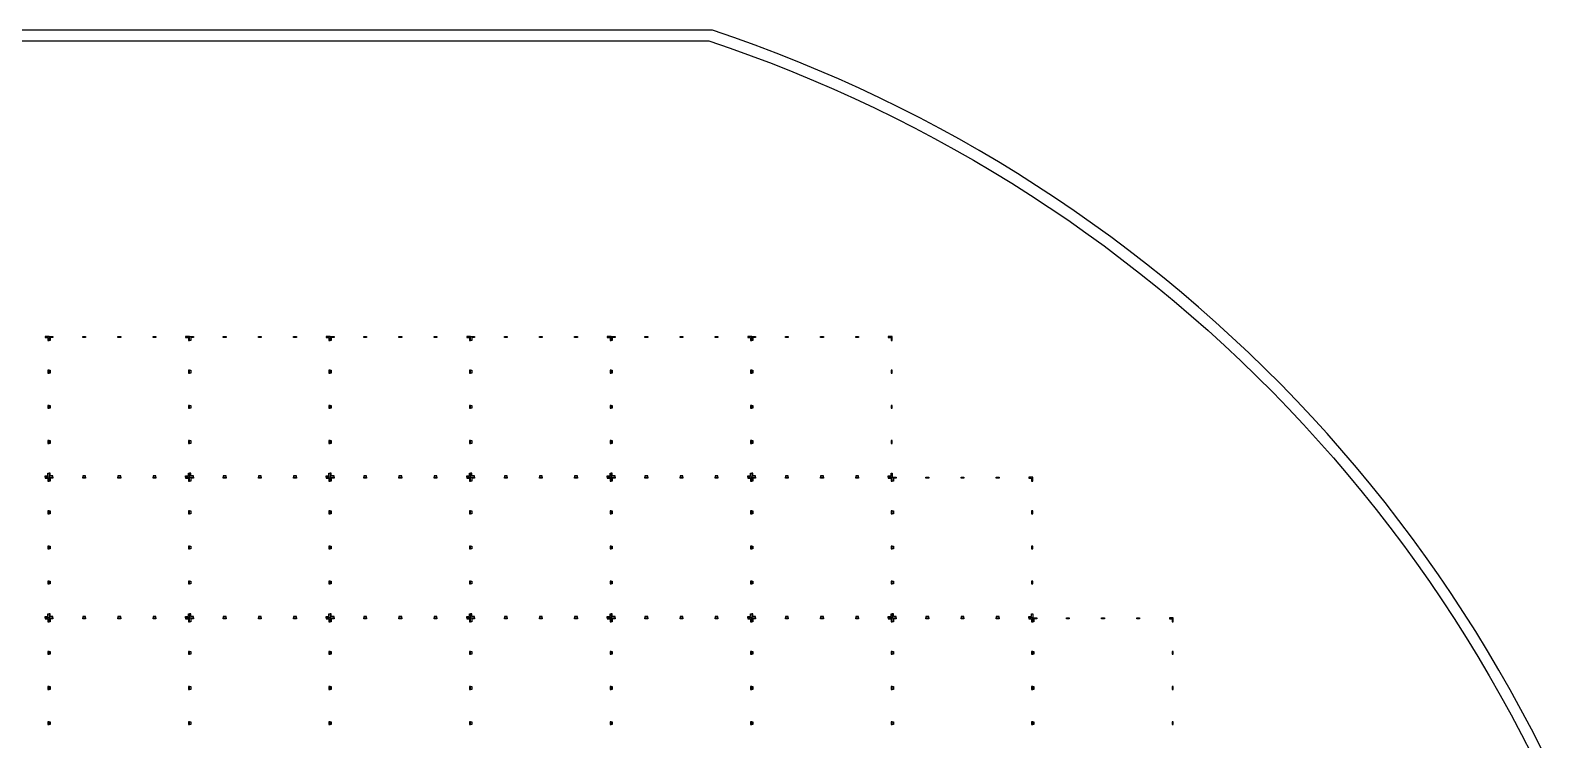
# Model space of a CAD drawing. Extents: x -25499 to 25499, y -25499 to 24195.
# Drawn here: x -4085 to 22805, y 11581 to 24195 of the extents above; entities that cross this region are included whole.
import ezdxf

# ---------------------------------------------------------------- set-up
doc = ezdxf.new("R2010")
doc.units = 0

# ---------------------------------------------------------------- blocks, each defined once
blk = doc.blocks.new('CHIP181')
for points in [[(-250, 2250), (-180, 2250), (-180, 2230), (-230, 2230), (-230, 2180), (-250, 2180), (-250, 2250)], [(350, 2250), (400, 2250), (400, 2230), (350, 2230), (350, 2250)], [(975, 2250), (1025, 2250), (1025, 2230), (975, 2230), (975, 2250)], [(1600, 2250), (1650, 2250), (1650, 2230), (1600, 2230), (1600, 2250)], [(2250, 2250), (2180, 2250), (2180, 2230), (2230, 2230), (2230, 2180), (2250, 2180), (2250, 2250)], [(-250, 1600), (-250, 1650), (-230, 1650), (-230, 1600), (-250, 1600)], [(2250, 1600), (2250, 1650), (2230, 1650), (2230, 1600), (2250, 1600)], [(-250, 975), (-250, 1025), (-230, 1025), (-230, 975), (-250, 975)], [(2250, 975), (2250, 1025), (2230, 1025), (2230, 975), (2250, 975)], [(-250, 350), (-250, 400), (-230, 400), (-230, 350), (-250, 350)], [(2250, 350), (2250, 400), (2230, 400), (2230, 350), (2250, 350)], [(-250, -250), (-180, -250), (-180, -230), (-230, -230), (-230, -180), (-250, -180), (-250, -250)], [(350, -250), (400, -250), (400, -230), (350, -230), (350, -250)], [(975, -250), (1025, -250), (1025, -230), (975, -230), (975, -250)], [(1600, -250), (1650, -250), (1650, -230), (1600, -230), (1600, -250)], [(2250, -250), (2180, -250), (2180, -230), (2230, -230), (2230, -180), (2250, -180), (2250, -250)]]:
    blk.add_lwpolyline(points)
blk = doc.blocks.new('CHIP182')
for points in [[(-250, 2250), (-180, 2250), (-180, 2230), (-230, 2230), (-230, 2180), (-250, 2180), (-250, 2250)], [(350, 2250), (400, 2250), (400, 2230), (350, 2230), (350, 2250)], [(975, 2250), (1025, 2250), (1025, 2230), (975, 2230), (975, 2250)], [(1600, 2250), (1650, 2250), (1650, 2230), (1600, 2230), (1600, 2250)], [(2250, 2250), (2180, 2250), (2180, 2230), (2230, 2230), (2230, 2180), (2250, 2180), (2250, 2250)], [(-250, 1600), (-250, 1650), (-230, 1650), (-230, 1600), (-250, 1600)], [(2250, 1600), (2250, 1650), (2230, 1650), (2230, 1600), (2250, 1600)], [(-250, 975), (-250, 1025), (-230, 1025), (-230, 975), (-250, 975)], [(2250, 975), (2250, 1025), (2230, 1025), (2230, 975), (2250, 975)], [(-250, 350), (-250, 400), (-230, 400), (-230, 350), (-250, 350)], [(2250, 350), (2250, 400), (2230, 400), (2230, 350), (2250, 350)], [(-250, -250), (-180, -250), (-180, -230), (-230, -230), (-230, -180), (-250, -180), (-250, -250)], [(350, -250), (400, -250), (400, -230), (350, -230), (350, -250)], [(975, -250), (1025, -250), (1025, -230), (975, -230), (975, -250)], [(1600, -250), (1650, -250), (1650, -230), (1600, -230), (1600, -250)], [(2250, -250), (2180, -250), (2180, -230), (2230, -230), (2230, -180), (2250, -180), (2250, -250)]]:
    blk.add_lwpolyline(points)
blk = doc.blocks.new('CHIP183')
for points in [[(-250, 2250), (-180, 2250), (-180, 2230), (-230, 2230), (-230, 2180), (-250, 2180), (-250, 2250)], [(350, 2250), (400, 2250), (400, 2230), (350, 2230), (350, 2250)], [(975, 2250), (1025, 2250), (1025, 2230), (975, 2230), (975, 2250)], [(1600, 2250), (1650, 2250), (1650, 2230), (1600, 2230), (1600, 2250)], [(2250, 2250), (2180, 2250), (2180, 2230), (2230, 2230), (2230, 2180), (2250, 2180), (2250, 2250)], [(-250, 1600), (-250, 1650), (-230, 1650), (-230, 1600), (-250, 1600)], [(2250, 1600), (2250, 1650), (2230, 1650), (2230, 1600), (2250, 1600)], [(-250, 975), (-250, 1025), (-230, 1025), (-230, 975), (-250, 975)], [(2250, 975), (2250, 1025), (2230, 1025), (2230, 975), (2250, 975)], [(-250, 350), (-250, 400), (-230, 400), (-230, 350), (-250, 350)], [(2250, 350), (2250, 400), (2230, 400), (2230, 350), (2250, 350)], [(-250, -250), (-180, -250), (-180, -230), (-230, -230), (-230, -180), (-250, -180), (-250, -250)], [(350, -250), (400, -250), (400, -230), (350, -230), (350, -250)], [(975, -250), (1025, -250), (1025, -230), (975, -230), (975, -250)], [(1600, -250), (1650, -250), (1650, -230), (1600, -230), (1600, -250)], [(2250, -250), (2180, -250), (2180, -230), (2230, -230), (2230, -180), (2250, -180), (2250, -250)]]:
    blk.add_lwpolyline(points)
blk = doc.blocks.new('CHIP184')
for points in [[(-250, 2250), (-180, 2250), (-180, 2230), (-230, 2230), (-230, 2180), (-250, 2180), (-250, 2250)], [(350, 2250), (400, 2250), (400, 2230), (350, 2230), (350, 2250)], [(975, 2250), (1025, 2250), (1025, 2230), (975, 2230), (975, 2250)], [(1600, 2250), (1650, 2250), (1650, 2230), (1600, 2230), (1600, 2250)], [(2250, 2250), (2180, 2250), (2180, 2230), (2230, 2230), (2230, 2180), (2250, 2180), (2250, 2250)], [(-250, 1600), (-250, 1650), (-230, 1650), (-230, 1600), (-250, 1600)], [(2250, 1600), (2250, 1650), (2230, 1650), (2230, 1600), (2250, 1600)], [(-250, 975), (-250, 1025), (-230, 1025), (-230, 975), (-250, 975)], [(2250, 975), (2250, 1025), (2230, 1025), (2230, 975), (2250, 975)], [(-250, 350), (-250, 400), (-230, 400), (-230, 350), (-250, 350)], [(2250, 350), (2250, 400), (2230, 400), (2230, 350), (2250, 350)], [(-250, -250), (-180, -250), (-180, -230), (-230, -230), (-230, -180), (-250, -180), (-250, -250)], [(350, -250), (400, -250), (400, -230), (350, -230), (350, -250)], [(975, -250), (1025, -250), (1025, -230), (975, -230), (975, -250)], [(1600, -250), (1650, -250), (1650, -230), (1600, -230), (1600, -250)], [(2250, -250), (2180, -250), (2180, -230), (2230, -230), (2230, -180), (2250, -180), (2250, -250)]]:
    blk.add_lwpolyline(points)
blk = doc.blocks.new('CHIP185')
for points in [[(-250, 2250), (-180, 2250), (-180, 2230), (-230, 2230), (-230, 2180), (-250, 2180), (-250, 2250)], [(350, 2250), (400, 2250), (400, 2230), (350, 2230), (350, 2250)], [(975, 2250), (1025, 2250), (1025, 2230), (975, 2230), (975, 2250)], [(1600, 2250), (1650, 2250), (1650, 2230), (1600, 2230), (1600, 2250)], [(2250, 2250), (2180, 2250), (2180, 2230), (2230, 2230), (2230, 2180), (2250, 2180), (2250, 2250)], [(-250, 1600), (-250, 1650), (-230, 1650), (-230, 1600), (-250, 1600)], [(2250, 1600), (2250, 1650), (2230, 1650), (2230, 1600), (2250, 1600)], [(-250, 975), (-250, 1025), (-230, 1025), (-230, 975), (-250, 975)], [(2250, 975), (2250, 1025), (2230, 1025), (2230, 975), (2250, 975)], [(-250, 350), (-250, 400), (-230, 400), (-230, 350), (-250, 350)], [(2250, 350), (2250, 400), (2230, 400), (2230, 350), (2250, 350)], [(-250, -250), (-180, -250), (-180, -230), (-230, -230), (-230, -180), (-250, -180), (-250, -250)], [(350, -250), (400, -250), (400, -230), (350, -230), (350, -250)], [(975, -250), (1025, -250), (1025, -230), (975, -230), (975, -250)], [(1600, -250), (1650, -250), (1650, -230), (1600, -230), (1600, -250)], [(2250, -250), (2180, -250), (2180, -230), (2230, -230), (2230, -180), (2250, -180), (2250, -250)]]:
    blk.add_lwpolyline(points)
blk = doc.blocks.new('CHIP186')
for points in [[(-250, 2250), (-180, 2250), (-180, 2230), (-230, 2230), (-230, 2180), (-250, 2180), (-250, 2250)], [(350, 2250), (400, 2250), (400, 2230), (350, 2230), (350, 2250)], [(975, 2250), (1025, 2250), (1025, 2230), (975, 2230), (975, 2250)], [(1600, 2250), (1650, 2250), (1650, 2230), (1600, 2230), (1600, 2250)], [(2250, 2250), (2180, 2250), (2180, 2230), (2230, 2230), (2230, 2180), (2250, 2180), (2250, 2250)], [(-250, 1600), (-250, 1650), (-230, 1650), (-230, 1600), (-250, 1600)], [(2250, 1600), (2250, 1650), (2230, 1650), (2230, 1600), (2250, 1600)], [(-250, 975), (-250, 1025), (-230, 1025), (-230, 975), (-250, 975)], [(2250, 975), (2250, 1025), (2230, 1025), (2230, 975), (2250, 975)], [(-250, 350), (-250, 400), (-230, 400), (-230, 350), (-250, 350)], [(2250, 350), (2250, 400), (2230, 400), (2230, 350), (2250, 350)], [(-250, -250), (-180, -250), (-180, -230), (-230, -230), (-230, -180), (-250, -180), (-250, -250)], [(350, -250), (400, -250), (400, -230), (350, -230), (350, -250)], [(975, -250), (1025, -250), (1025, -230), (975, -230), (975, -250)], [(1600, -250), (1650, -250), (1650, -230), (1600, -230), (1600, -250)], [(2250, -250), (2180, -250), (2180, -230), (2230, -230), (2230, -180), (2250, -180), (2250, -250)]]:
    blk.add_lwpolyline(points)
blk = doc.blocks.new('CHIP187')
for points in [[(-250, 2250), (-180, 2250), (-180, 2230), (-230, 2230), (-230, 2180), (-250, 2180), (-250, 2250)], [(350, 2250), (400, 2250), (400, 2230), (350, 2230), (350, 2250)], [(975, 2250), (1025, 2250), (1025, 2230), (975, 2230), (975, 2250)], [(1600, 2250), (1650, 2250), (1650, 2230), (1600, 2230), (1600, 2250)], [(2250, 2250), (2180, 2250), (2180, 2230), (2230, 2230), (2230, 2180), (2250, 2180), (2250, 2250)], [(-250, 1600), (-250, 1650), (-230, 1650), (-230, 1600), (-250, 1600)], [(2250, 1600), (2250, 1650), (2230, 1650), (2230, 1600), (2250, 1600)], [(-250, 975), (-250, 1025), (-230, 1025), (-230, 975), (-250, 975)], [(2250, 975), (2250, 1025), (2230, 1025), (2230, 975), (2250, 975)], [(-250, 350), (-250, 400), (-230, 400), (-230, 350), (-250, 350)], [(2250, 350), (2250, 400), (2230, 400), (2230, 350), (2250, 350)], [(-250, -250), (-180, -250), (-180, -230), (-230, -230), (-230, -180), (-250, -180), (-250, -250)], [(350, -250), (400, -250), (400, -230), (350, -230), (350, -250)], [(975, -250), (1025, -250), (1025, -230), (975, -230), (975, -250)], [(1600, -250), (1650, -250), (1650, -230), (1600, -230), (1600, -250)], [(2250, -250), (2180, -250), (2180, -230), (2230, -230), (2230, -180), (2250, -180), (2250, -250)]]:
    blk.add_lwpolyline(points)
blk = doc.blocks.new('CHIP188')
for points in [[(-250, 2250), (-180, 2250), (-180, 2230), (-230, 2230), (-230, 2180), (-250, 2180), (-250, 2250)], [(350, 2250), (400, 2250), (400, 2230), (350, 2230), (350, 2250)], [(975, 2250), (1025, 2250), (1025, 2230), (975, 2230), (975, 2250)], [(1600, 2250), (1650, 2250), (1650, 2230), (1600, 2230), (1600, 2250)], [(2250, 2250), (2180, 2250), (2180, 2230), (2230, 2230), (2230, 2180), (2250, 2180), (2250, 2250)], [(-250, 1600), (-250, 1650), (-230, 1650), (-230, 1600), (-250, 1600)], [(2250, 1600), (2250, 1650), (2230, 1650), (2230, 1600), (2250, 1600)], [(-250, 975), (-250, 1025), (-230, 1025), (-230, 975), (-250, 975)], [(2250, 975), (2250, 1025), (2230, 1025), (2230, 975), (2250, 975)], [(-250, 350), (-250, 400), (-230, 400), (-230, 350), (-250, 350)], [(2250, 350), (2250, 400), (2230, 400), (2230, 350), (2250, 350)], [(-250, -250), (-180, -250), (-180, -230), (-230, -230), (-230, -180), (-250, -180), (-250, -250)], [(350, -250), (400, -250), (400, -230), (350, -230), (350, -250)], [(975, -250), (1025, -250), (1025, -230), (975, -230), (975, -250)], [(1600, -250), (1650, -250), (1650, -230), (1600, -230), (1600, -250)], [(2250, -250), (2180, -250), (2180, -230), (2230, -230), (2230, -180), (2250, -180), (2250, -250)]]:
    blk.add_lwpolyline(points)
blk = doc.blocks.new('CHIP189')
for points in [[(-250, 2250), (-180, 2250), (-180, 2230), (-230, 2230), (-230, 2180), (-250, 2180), (-250, 2250)], [(350, 2250), (400, 2250), (400, 2230), (350, 2230), (350, 2250)], [(975, 2250), (1025, 2250), (1025, 2230), (975, 2230), (975, 2250)], [(1600, 2250), (1650, 2250), (1650, 2230), (1600, 2230), (1600, 2250)], [(2250, 2250), (2180, 2250), (2180, 2230), (2230, 2230), (2230, 2180), (2250, 2180), (2250, 2250)], [(-250, 1600), (-250, 1650), (-230, 1650), (-230, 1600), (-250, 1600)], [(2250, 1600), (2250, 1650), (2230, 1650), (2230, 1600), (2250, 1600)], [(-250, 975), (-250, 1025), (-230, 1025), (-230, 975), (-250, 975)], [(2250, 975), (2250, 1025), (2230, 1025), (2230, 975), (2250, 975)], [(-250, 350), (-250, 400), (-230, 400), (-230, 350), (-250, 350)], [(2250, 350), (2250, 400), (2230, 400), (2230, 350), (2250, 350)], [(-250, -250), (-180, -250), (-180, -230), (-230, -230), (-230, -180), (-250, -180), (-250, -250)], [(350, -250), (400, -250), (400, -230), (350, -230), (350, -250)], [(975, -250), (1025, -250), (1025, -230), (975, -230), (975, -250)], [(1600, -250), (1650, -250), (1650, -230), (1600, -230), (1600, -250)], [(2250, -250), (2180, -250), (2180, -230), (2230, -230), (2230, -180), (2250, -180), (2250, -250)]]:
    blk.add_lwpolyline(points)
blk = doc.blocks.new('CHIP193')
for points in [[(-250, 2250), (-180, 2250), (-180, 2230), (-230, 2230), (-230, 2180), (-250, 2180), (-250, 2250)], [(350, 2250), (400, 2250), (400, 2230), (350, 2230), (350, 2250)], [(975, 2250), (1025, 2250), (1025, 2230), (975, 2230), (975, 2250)], [(1600, 2250), (1650, 2250), (1650, 2230), (1600, 2230), (1600, 2250)], [(2250, 2250), (2180, 2250), (2180, 2230), (2230, 2230), (2230, 2180), (2250, 2180), (2250, 2250)], [(-250, 1600), (-250, 1650), (-230, 1650), (-230, 1600), (-250, 1600)], [(2250, 1600), (2250, 1650), (2230, 1650), (2230, 1600), (2250, 1600)], [(-250, 975), (-250, 1025), (-230, 1025), (-230, 975), (-250, 975)], [(2250, 975), (2250, 1025), (2230, 1025), (2230, 975), (2250, 975)], [(-250, 350), (-250, 400), (-230, 400), (-230, 350), (-250, 350)], [(2250, 350), (2250, 400), (2230, 400), (2230, 350), (2250, 350)], [(-250, -250), (-180, -250), (-180, -230), (-230, -230), (-230, -180), (-250, -180), (-250, -250)], [(350, -250), (400, -250), (400, -230), (350, -230), (350, -250)], [(975, -250), (1025, -250), (1025, -230), (975, -230), (975, -250)], [(1600, -250), (1650, -250), (1650, -230), (1600, -230), (1600, -250)], [(2250, -250), (2180, -250), (2180, -230), (2230, -230), (2230, -180), (2250, -180), (2250, -250)]]:
    blk.add_lwpolyline(points)
blk = doc.blocks.new('CHIP194')
for points in [[(-250, 2250), (-180, 2250), (-180, 2230), (-230, 2230), (-230, 2180), (-250, 2180), (-250, 2250)], [(350, 2250), (400, 2250), (400, 2230), (350, 2230), (350, 2250)], [(975, 2250), (1025, 2250), (1025, 2230), (975, 2230), (975, 2250)], [(1600, 2250), (1650, 2250), (1650, 2230), (1600, 2230), (1600, 2250)], [(2250, 2250), (2180, 2250), (2180, 2230), (2230, 2230), (2230, 2180), (2250, 2180), (2250, 2250)], [(-250, 1600), (-250, 1650), (-230, 1650), (-230, 1600), (-250, 1600)], [(2250, 1600), (2250, 1650), (2230, 1650), (2230, 1600), (2250, 1600)], [(-250, 975), (-250, 1025), (-230, 1025), (-230, 975), (-250, 975)], [(2250, 975), (2250, 1025), (2230, 1025), (2230, 975), (2250, 975)], [(-250, 350), (-250, 400), (-230, 400), (-230, 350), (-250, 350)], [(2250, 350), (2250, 400), (2230, 400), (2230, 350), (2250, 350)], [(-250, -250), (-180, -250), (-180, -230), (-230, -230), (-230, -180), (-250, -180), (-250, -250)], [(350, -250), (400, -250), (400, -230), (350, -230), (350, -250)], [(975, -250), (1025, -250), (1025, -230), (975, -230), (975, -250)], [(1600, -250), (1650, -250), (1650, -230), (1600, -230), (1600, -250)], [(2250, -250), (2180, -250), (2180, -230), (2230, -230), (2230, -180), (2250, -180), (2250, -250)]]:
    blk.add_lwpolyline(points)
blk = doc.blocks.new('CHIP195')
for points in [[(-250, 2250), (-180, 2250), (-180, 2230), (-230, 2230), (-230, 2180), (-250, 2180), (-250, 2250)], [(350, 2250), (400, 2250), (400, 2230), (350, 2230), (350, 2250)], [(975, 2250), (1025, 2250), (1025, 2230), (975, 2230), (975, 2250)], [(1600, 2250), (1650, 2250), (1650, 2230), (1600, 2230), (1600, 2250)], [(2250, 2250), (2180, 2250), (2180, 2230), (2230, 2230), (2230, 2180), (2250, 2180), (2250, 2250)], [(-250, 1600), (-250, 1650), (-230, 1650), (-230, 1600), (-250, 1600)], [(2250, 1600), (2250, 1650), (2230, 1650), (2230, 1600), (2250, 1600)], [(-250, 975), (-250, 1025), (-230, 1025), (-230, 975), (-250, 975)], [(2250, 975), (2250, 1025), (2230, 1025), (2230, 975), (2250, 975)], [(-250, 350), (-250, 400), (-230, 400), (-230, 350), (-250, 350)], [(2250, 350), (2250, 400), (2230, 400), (2230, 350), (2250, 350)], [(-250, -250), (-180, -250), (-180, -230), (-230, -230), (-230, -180), (-250, -180), (-250, -250)], [(350, -250), (400, -250), (400, -230), (350, -230), (350, -250)], [(975, -250), (1025, -250), (1025, -230), (975, -230), (975, -250)], [(1600, -250), (1650, -250), (1650, -230), (1600, -230), (1600, -250)], [(2250, -250), (2180, -250), (2180, -230), (2230, -230), (2230, -180), (2250, -180), (2250, -250)]]:
    blk.add_lwpolyline(points)
blk = doc.blocks.new('CHIP196')
for points in [[(-250, 2250), (-180, 2250), (-180, 2230), (-230, 2230), (-230, 2180), (-250, 2180), (-250, 2250)], [(350, 2250), (400, 2250), (400, 2230), (350, 2230), (350, 2250)], [(975, 2250), (1025, 2250), (1025, 2230), (975, 2230), (975, 2250)], [(1600, 2250), (1650, 2250), (1650, 2230), (1600, 2230), (1600, 2250)], [(2250, 2250), (2180, 2250), (2180, 2230), (2230, 2230), (2230, 2180), (2250, 2180), (2250, 2250)], [(-250, 1600), (-250, 1650), (-230, 1650), (-230, 1600), (-250, 1600)], [(2250, 1600), (2250, 1650), (2230, 1650), (2230, 1600), (2250, 1600)], [(-250, 975), (-250, 1025), (-230, 1025), (-230, 975), (-250, 975)], [(2250, 975), (2250, 1025), (2230, 1025), (2230, 975), (2250, 975)], [(-250, 350), (-250, 400), (-230, 400), (-230, 350), (-250, 350)], [(2250, 350), (2250, 400), (2230, 400), (2230, 350), (2250, 350)], [(-250, -250), (-180, -250), (-180, -230), (-230, -230), (-230, -180), (-250, -180), (-250, -250)], [(350, -250), (400, -250), (400, -230), (350, -230), (350, -250)], [(975, -250), (1025, -250), (1025, -230), (975, -230), (975, -250)], [(1600, -250), (1650, -250), (1650, -230), (1600, -230), (1600, -250)], [(2250, -250), (2180, -250), (2180, -230), (2230, -230), (2230, -180), (2250, -180), (2250, -250)]]:
    blk.add_lwpolyline(points)
blk = doc.blocks.new('CHIP197')
for points in [[(-250, 2250), (-180, 2250), (-180, 2230), (-230, 2230), (-230, 2180), (-250, 2180), (-250, 2250)], [(350, 2250), (400, 2250), (400, 2230), (350, 2230), (350, 2250)], [(975, 2250), (1025, 2250), (1025, 2230), (975, 2230), (975, 2250)], [(1600, 2250), (1650, 2250), (1650, 2230), (1600, 2230), (1600, 2250)], [(2250, 2250), (2180, 2250), (2180, 2230), (2230, 2230), (2230, 2180), (2250, 2180), (2250, 2250)], [(-250, 1600), (-250, 1650), (-230, 1650), (-230, 1600), (-250, 1600)], [(2250, 1600), (2250, 1650), (2230, 1650), (2230, 1600), (2250, 1600)], [(-250, 975), (-250, 1025), (-230, 1025), (-230, 975), (-250, 975)], [(2250, 975), (2250, 1025), (2230, 1025), (2230, 975), (2250, 975)], [(-250, 350), (-250, 400), (-230, 400), (-230, 350), (-250, 350)], [(2250, 350), (2250, 400), (2230, 400), (2230, 350), (2250, 350)], [(-250, -250), (-180, -250), (-180, -230), (-230, -230), (-230, -180), (-250, -180), (-250, -250)], [(350, -250), (400, -250), (400, -230), (350, -230), (350, -250)], [(975, -250), (1025, -250), (1025, -230), (975, -230), (975, -250)], [(1600, -250), (1650, -250), (1650, -230), (1600, -230), (1600, -250)], [(2250, -250), (2180, -250), (2180, -230), (2230, -230), (2230, -180), (2250, -180), (2250, -250)]]:
    blk.add_lwpolyline(points)
blk = doc.blocks.new('CHIP198')
for points in [[(-250, 2250), (-180, 2250), (-180, 2230), (-230, 2230), (-230, 2180), (-250, 2180), (-250, 2250)], [(350, 2250), (400, 2250), (400, 2230), (350, 2230), (350, 2250)], [(975, 2250), (1025, 2250), (1025, 2230), (975, 2230), (975, 2250)], [(1600, 2250), (1650, 2250), (1650, 2230), (1600, 2230), (1600, 2250)], [(2250, 2250), (2180, 2250), (2180, 2230), (2230, 2230), (2230, 2180), (2250, 2180), (2250, 2250)], [(-250, 1600), (-250, 1650), (-230, 1650), (-230, 1600), (-250, 1600)], [(2250, 1600), (2250, 1650), (2230, 1650), (2230, 1600), (2250, 1600)], [(-250, 975), (-250, 1025), (-230, 1025), (-230, 975), (-250, 975)], [(2250, 975), (2250, 1025), (2230, 1025), (2230, 975), (2250, 975)], [(-250, 350), (-250, 400), (-230, 400), (-230, 350), (-250, 350)], [(2250, 350), (2250, 400), (2230, 400), (2230, 350), (2250, 350)], [(-250, -250), (-180, -250), (-180, -230), (-230, -230), (-230, -180), (-250, -180), (-250, -250)], [(350, -250), (400, -250), (400, -230), (350, -230), (350, -250)], [(975, -250), (1025, -250), (1025, -230), (975, -230), (975, -250)], [(1600, -250), (1650, -250), (1650, -230), (1600, -230), (1600, -250)], [(2250, -250), (2180, -250), (2180, -230), (2230, -230), (2230, -180), (2250, -180), (2250, -250)]]:
    blk.add_lwpolyline(points)
blk = doc.blocks.new('CHIP199')
for points in [[(-250, 2250), (-180, 2250), (-180, 2230), (-230, 2230), (-230, 2180), (-250, 2180), (-250, 2250)], [(350, 2250), (400, 2250), (400, 2230), (350, 2230), (350, 2250)], [(975, 2250), (1025, 2250), (1025, 2230), (975, 2230), (975, 2250)], [(1600, 2250), (1650, 2250), (1650, 2230), (1600, 2230), (1600, 2250)], [(2250, 2250), (2180, 2250), (2180, 2230), (2230, 2230), (2230, 2180), (2250, 2180), (2250, 2250)], [(-250, 1600), (-250, 1650), (-230, 1650), (-230, 1600), (-250, 1600)], [(2250, 1600), (2250, 1650), (2230, 1650), (2230, 1600), (2250, 1600)], [(-250, 975), (-250, 1025), (-230, 1025), (-230, 975), (-250, 975)], [(2250, 975), (2250, 1025), (2230, 1025), (2230, 975), (2250, 975)], [(-250, 350), (-250, 400), (-230, 400), (-230, 350), (-250, 350)], [(2250, 350), (2250, 400), (2230, 400), (2230, 350), (2250, 350)], [(-250, -250), (-180, -250), (-180, -230), (-230, -230), (-230, -180), (-250, -180), (-250, -250)], [(350, -250), (400, -250), (400, -230), (350, -230), (350, -250)], [(975, -250), (1025, -250), (1025, -230), (975, -230), (975, -250)], [(1600, -250), (1650, -250), (1650, -230), (1600, -230), (1600, -250)], [(2250, -250), (2180, -250), (2180, -230), (2230, -230), (2230, -180), (2250, -180), (2250, -250)]]:
    blk.add_lwpolyline(points)
blk = doc.blocks.new('CHIP200')
for points in [[(-250, 2250), (-180, 2250), (-180, 2230), (-230, 2230), (-230, 2180), (-250, 2180), (-250, 2250)], [(350, 2250), (400, 2250), (400, 2230), (350, 2230), (350, 2250)], [(975, 2250), (1025, 2250), (1025, 2230), (975, 2230), (975, 2250)], [(1600, 2250), (1650, 2250), (1650, 2230), (1600, 2230), (1600, 2250)], [(2250, 2250), (2180, 2250), (2180, 2230), (2230, 2230), (2230, 2180), (2250, 2180), (2250, 2250)], [(-250, 1600), (-250, 1650), (-230, 1650), (-230, 1600), (-250, 1600)], [(2250, 1600), (2250, 1650), (2230, 1650), (2230, 1600), (2250, 1600)], [(-250, 975), (-250, 1025), (-230, 1025), (-230, 975), (-250, 975)], [(2250, 975), (2250, 1025), (2230, 1025), (2230, 975), (2250, 975)], [(-250, 350), (-250, 400), (-230, 400), (-230, 350), (-250, 350)], [(2250, 350), (2250, 400), (2230, 400), (2230, 350), (2250, 350)], [(-250, -250), (-180, -250), (-180, -230), (-230, -230), (-230, -180), (-250, -180), (-250, -250)], [(350, -250), (400, -250), (400, -230), (350, -230), (350, -250)], [(975, -250), (1025, -250), (1025, -230), (975, -230), (975, -250)], [(1600, -250), (1650, -250), (1650, -230), (1600, -230), (1600, -250)], [(2250, -250), (2180, -250), (2180, -230), (2230, -230), (2230, -180), (2250, -180), (2250, -250)]]:
    blk.add_lwpolyline(points)
blk = doc.blocks.new('CHIP203')
for points in [[(-250, 2250), (-180, 2250), (-180, 2230), (-230, 2230), (-230, 2180), (-250, 2180), (-250, 2250)], [(350, 2250), (400, 2250), (400, 2230), (350, 2230), (350, 2250)], [(975, 2250), (1025, 2250), (1025, 2230), (975, 2230), (975, 2250)], [(1600, 2250), (1650, 2250), (1650, 2230), (1600, 2230), (1600, 2250)], [(2250, 2250), (2180, 2250), (2180, 2230), (2230, 2230), (2230, 2180), (2250, 2180), (2250, 2250)], [(-250, 1600), (-250, 1650), (-230, 1650), (-230, 1600), (-250, 1600)], [(2250, 1600), (2250, 1650), (2230, 1650), (2230, 1600), (2250, 1600)], [(-250, 975), (-250, 1025), (-230, 1025), (-230, 975), (-250, 975)], [(2250, 975), (2250, 1025), (2230, 1025), (2230, 975), (2250, 975)], [(-250, 350), (-250, 400), (-230, 400), (-230, 350), (-250, 350)], [(2250, 350), (2250, 400), (2230, 400), (2230, 350), (2250, 350)], [(-250, -250), (-180, -250), (-180, -230), (-230, -230), (-230, -180), (-250, -180), (-250, -250)], [(350, -250), (400, -250), (400, -230), (350, -230), (350, -250)], [(975, -250), (1025, -250), (1025, -230), (975, -230), (975, -250)], [(1600, -250), (1650, -250), (1650, -230), (1600, -230), (1600, -250)], [(2250, -250), (2180, -250), (2180, -230), (2230, -230), (2230, -180), (2250, -180), (2250, -250)]]:
    blk.add_lwpolyline(points)
blk = doc.blocks.new('CHIP204')
for points in [[(-250, 2250), (-180, 2250), (-180, 2230), (-230, 2230), (-230, 2180), (-250, 2180), (-250, 2250)], [(350, 2250), (400, 2250), (400, 2230), (350, 2230), (350, 2250)], [(975, 2250), (1025, 2250), (1025, 2230), (975, 2230), (975, 2250)], [(1600, 2250), (1650, 2250), (1650, 2230), (1600, 2230), (1600, 2250)], [(2250, 2250), (2180, 2250), (2180, 2230), (2230, 2230), (2230, 2180), (2250, 2180), (2250, 2250)], [(-250, 1600), (-250, 1650), (-230, 1650), (-230, 1600), (-250, 1600)], [(2250, 1600), (2250, 1650), (2230, 1650), (2230, 1600), (2250, 1600)], [(-250, 975), (-250, 1025), (-230, 1025), (-230, 975), (-250, 975)], [(2250, 975), (2250, 1025), (2230, 1025), (2230, 975), (2250, 975)], [(-250, 350), (-250, 400), (-230, 400), (-230, 350), (-250, 350)], [(2250, 350), (2250, 400), (2230, 400), (2230, 350), (2250, 350)], [(-250, -250), (-180, -250), (-180, -230), (-230, -230), (-230, -180), (-250, -180), (-250, -250)], [(350, -250), (400, -250), (400, -230), (350, -230), (350, -250)], [(975, -250), (1025, -250), (1025, -230), (975, -230), (975, -250)], [(1600, -250), (1650, -250), (1650, -230), (1600, -230), (1600, -250)], [(2250, -250), (2180, -250), (2180, -230), (2230, -230), (2230, -180), (2250, -180), (2250, -250)]]:
    blk.add_lwpolyline(points)
blk = doc.blocks.new('CHIP205')
for points in [[(-250, 2250), (-180, 2250), (-180, 2230), (-230, 2230), (-230, 2180), (-250, 2180), (-250, 2250)], [(350, 2250), (400, 2250), (400, 2230), (350, 2230), (350, 2250)], [(975, 2250), (1025, 2250), (1025, 2230), (975, 2230), (975, 2250)], [(1600, 2250), (1650, 2250), (1650, 2230), (1600, 2230), (1600, 2250)], [(2250, 2250), (2180, 2250), (2180, 2230), (2230, 2230), (2230, 2180), (2250, 2180), (2250, 2250)], [(-250, 1600), (-250, 1650), (-230, 1650), (-230, 1600), (-250, 1600)], [(2250, 1600), (2250, 1650), (2230, 1650), (2230, 1600), (2250, 1600)], [(-250, 975), (-250, 1025), (-230, 1025), (-230, 975), (-250, 975)], [(2250, 975), (2250, 1025), (2230, 1025), (2230, 975), (2250, 975)], [(-250, 350), (-250, 400), (-230, 400), (-230, 350), (-250, 350)], [(2250, 350), (2250, 400), (2230, 400), (2230, 350), (2250, 350)], [(-250, -250), (-180, -250), (-180, -230), (-230, -230), (-230, -180), (-250, -180), (-250, -250)], [(350, -250), (400, -250), (400, -230), (350, -230), (350, -250)], [(975, -250), (1025, -250), (1025, -230), (975, -230), (975, -250)], [(1600, -250), (1650, -250), (1650, -230), (1600, -230), (1600, -250)], [(2250, -250), (2180, -250), (2180, -230), (2230, -230), (2230, -180), (2250, -180), (2250, -250)]]:
    blk.add_lwpolyline(points)
blk = doc.blocks.new('CHIP206')
for points in [[(-250, 2250), (-180, 2250), (-180, 2230), (-230, 2230), (-230, 2180), (-250, 2180), (-250, 2250)], [(350, 2250), (400, 2250), (400, 2230), (350, 2230), (350, 2250)], [(975, 2250), (1025, 2250), (1025, 2230), (975, 2230), (975, 2250)], [(1600, 2250), (1650, 2250), (1650, 2230), (1600, 2230), (1600, 2250)], [(2250, 2250), (2180, 2250), (2180, 2230), (2230, 2230), (2230, 2180), (2250, 2180), (2250, 2250)], [(-250, 1600), (-250, 1650), (-230, 1650), (-230, 1600), (-250, 1600)], [(2250, 1600), (2250, 1650), (2230, 1650), (2230, 1600), (2250, 1600)], [(-250, 975), (-250, 1025), (-230, 1025), (-230, 975), (-250, 975)], [(2250, 975), (2250, 1025), (2230, 1025), (2230, 975), (2250, 975)], [(-250, 350), (-250, 400), (-230, 400), (-230, 350), (-250, 350)], [(2250, 350), (2250, 400), (2230, 400), (2230, 350), (2250, 350)], [(-250, -250), (-180, -250), (-180, -230), (-230, -230), (-230, -180), (-250, -180), (-250, -250)], [(350, -250), (400, -250), (400, -230), (350, -230), (350, -250)], [(975, -250), (1025, -250), (1025, -230), (975, -230), (975, -250)], [(1600, -250), (1650, -250), (1650, -230), (1600, -230), (1600, -250)], [(2250, -250), (2180, -250), (2180, -230), (2230, -230), (2230, -180), (2250, -180), (2250, -250)]]:
    blk.add_lwpolyline(points)
blk = doc.blocks.new('CHIP207')
for points in [[(-250, 2250), (-180, 2250), (-180, 2230), (-230, 2230), (-230, 2180), (-250, 2180), (-250, 2250)], [(350, 2250), (400, 2250), (400, 2230), (350, 2230), (350, 2250)], [(975, 2250), (1025, 2250), (1025, 2230), (975, 2230), (975, 2250)], [(1600, 2250), (1650, 2250), (1650, 2230), (1600, 2230), (1600, 2250)], [(2250, 2250), (2180, 2250), (2180, 2230), (2230, 2230), (2230, 2180), (2250, 2180), (2250, 2250)], [(-250, 1600), (-250, 1650), (-230, 1650), (-230, 1600), (-250, 1600)], [(2250, 1600), (2250, 1650), (2230, 1650), (2230, 1600), (2250, 1600)], [(-250, 975), (-250, 1025), (-230, 1025), (-230, 975), (-250, 975)], [(2250, 975), (2250, 1025), (2230, 1025), (2230, 975), (2250, 975)], [(-250, 350), (-250, 400), (-230, 400), (-230, 350), (-250, 350)], [(2250, 350), (2250, 400), (2230, 400), (2230, 350), (2250, 350)], [(-250, -250), (-180, -250), (-180, -230), (-230, -230), (-230, -180), (-250, -180), (-250, -250)], [(350, -250), (400, -250), (400, -230), (350, -230), (350, -250)], [(975, -250), (1025, -250), (1025, -230), (975, -230), (975, -250)], [(1600, -250), (1650, -250), (1650, -230), (1600, -230), (1600, -250)], [(2250, -250), (2180, -250), (2180, -230), (2230, -230), (2230, -180), (2250, -180), (2250, -250)]]:
    blk.add_lwpolyline(points)
blk = doc.blocks.new('CHIP208')
for points in [[(-250, 2250), (-180, 2250), (-180, 2230), (-230, 2230), (-230, 2180), (-250, 2180), (-250, 2250)], [(350, 2250), (400, 2250), (400, 2230), (350, 2230), (350, 2250)], [(975, 2250), (1025, 2250), (1025, 2230), (975, 2230), (975, 2250)], [(1600, 2250), (1650, 2250), (1650, 2230), (1600, 2230), (1600, 2250)], [(2250, 2250), (2180, 2250), (2180, 2230), (2230, 2230), (2230, 2180), (2250, 2180), (2250, 2250)], [(-250, 1600), (-250, 1650), (-230, 1650), (-230, 1600), (-250, 1600)], [(2250, 1600), (2250, 1650), (2230, 1650), (2230, 1600), (2250, 1600)], [(-250, 975), (-250, 1025), (-230, 1025), (-230, 975), (-250, 975)], [(2250, 975), (2250, 1025), (2230, 1025), (2230, 975), (2250, 975)], [(-250, 350), (-250, 400), (-230, 400), (-230, 350), (-250, 350)], [(2250, 350), (2250, 400), (2230, 400), (2230, 350), (2250, 350)], [(-250, -250), (-180, -250), (-180, -230), (-230, -230), (-230, -180), (-250, -180), (-250, -250)], [(350, -250), (400, -250), (400, -230), (350, -230), (350, -250)], [(975, -250), (1025, -250), (1025, -230), (975, -230), (975, -250)], [(1600, -250), (1650, -250), (1650, -230), (1600, -230), (1600, -250)], [(2250, -250), (2180, -250), (2180, -230), (2230, -230), (2230, -180), (2250, -180), (2250, -250)]]:
    blk.add_lwpolyline(points)
blk = doc.blocks.new('CHIP209')
for points in [[(-250, 2250), (-180, 2250), (-180, 2230), (-230, 2230), (-230, 2180), (-250, 2180), (-250, 2250)], [(350, 2250), (400, 2250), (400, 2230), (350, 2230), (350, 2250)], [(975, 2250), (1025, 2250), (1025, 2230), (975, 2230), (975, 2250)], [(1600, 2250), (1650, 2250), (1650, 2230), (1600, 2230), (1600, 2250)], [(2250, 2250), (2180, 2250), (2180, 2230), (2230, 2230), (2230, 2180), (2250, 2180), (2250, 2250)], [(-250, 1600), (-250, 1650), (-230, 1650), (-230, 1600), (-250, 1600)], [(2250, 1600), (2250, 1650), (2230, 1650), (2230, 1600), (2250, 1600)], [(-250, 975), (-250, 1025), (-230, 1025), (-230, 975), (-250, 975)], [(2250, 975), (2250, 1025), (2230, 1025), (2230, 975), (2250, 975)], [(-250, 350), (-250, 400), (-230, 400), (-230, 350), (-250, 350)], [(2250, 350), (2250, 400), (2230, 400), (2230, 350), (2250, 350)], [(-250, -250), (-180, -250), (-180, -230), (-230, -230), (-230, -180), (-250, -180), (-250, -250)], [(350, -250), (400, -250), (400, -230), (350, -230), (350, -250)], [(975, -250), (1025, -250), (1025, -230), (975, -230), (975, -250)], [(1600, -250), (1650, -250), (1650, -230), (1600, -230), (1600, -250)], [(2250, -250), (2180, -250), (2180, -230), (2230, -230), (2230, -180), (2250, -180), (2250, -250)]]:
    blk.add_lwpolyline(points)

msp = doc.modelspace()

# ---------------------------------------------------------------- linework, layer by layer
for points in [[(22805, 11409), (22623, 11766), (22435, 12120), (22242, 12471), (22044, 12819), (21839, 13164), (21630, 13505), (21415, 13844), (21195, 14178), (20970, 14510), (20739, 14837), (20503, 15161), (20263, 15481), (20017, 15798), (19766, 16110), (19511, 16419), (19250, 16724), (18985, 17024), (18715, 17320), (18441, 17612), (18162, 17900), (17879, 18183), (17591, 18461), (17298, 18735), (17002, 19005), (16701, 19270), (16396, 19530), (16088, 19785), (15775, 20035), (15458, 20281), (15137, 20521), (14813, 20756), (14485, 20986), (14154, 21211), (13819, 21431), (13480, 21646), (13139, 21855), (12794, 22058), (12445, 22257), (12094, 22449), (11740, 22637), (11383, 22818), (11023, 22994), (10660, 23165), (10295, 23329), (9927, 23488), (9557, 23641), (9184, 23789), (8810, 23930), (8433, 24065), (8053, 24195), (-8053, 24195)], [(-7990, 24005), (7990, 24005), (8366, 23877), (8741, 23742), (9112, 23602), (9482, 23456), (9850, 23304), (10214, 23146), (10577, 22983), (10937, 22814), (11294, 22639), (11648, 22459), (11999, 22273), (12348, 22082), (12693, 21885), (13036, 21683), (13375, 21476), (13710, 21263), (14043, 21045), (14372, 20822), (14697, 20593), (15019, 20360), (15337, 20121), (15651, 19878), (15961, 19630), (16268, 19376), (16570, 19118), (16869, 18856), (17163, 18588), (17453, 18317), (17738, 18040), (18020, 17759), (18296, 17474), (18569, 17184), (18836, 16890), (19099, 16592), (19358, 16290), (19611, 15984), (19860, 15674), (20104, 15360), (20343, 15042), (20576, 14721), (20805, 14396), (21029, 14067), (21247, 13735), (21460, 13399), (21668, 13061), (21871, 12719), (22068, 12373), (22260, 12025), (22446, 11674), (22626, 11320)]]:
    msp.add_lwpolyline(points)

# ---------------------------------------------------------------- block references
for name, p in [('CHIP203', (-6000, 16500)), ('CHIP204', (-3500, 16500)), ('CHIP205', (-1000, 16500)), ('CHIP206', (1500, 16500)), ('CHIP207', (4000, 16500)), ('CHIP208', (6500, 16500)), ('CHIP209', (9000, 16500)), ('CHIP193', (-6000, 14000)), ('CHIP194', (-3500, 14000)), ('CHIP195', (-1000, 14000)), ('CHIP196', (1500, 14000)), ('CHIP197', (4000, 14000)), ('CHIP198', (6500, 14000)), ('CHIP199', (9000, 14000)), ('CHIP200', (11500, 14000)), ('CHIP181', (-6000, 11500)), ('CHIP182', (-3500, 11500)), ('CHIP183', (-1000, 11500)), ('CHIP184', (1500, 11500)), ('CHIP185', (4000, 11500)), ('CHIP186', (6500, 11500)), ('CHIP187', (9000, 11500)), ('CHIP188', (11500, 11500)), ('CHIP189', (14000, 11500))]:
    msp.add_blockref(name, p)

doc.saveas('drawing.dxf')
